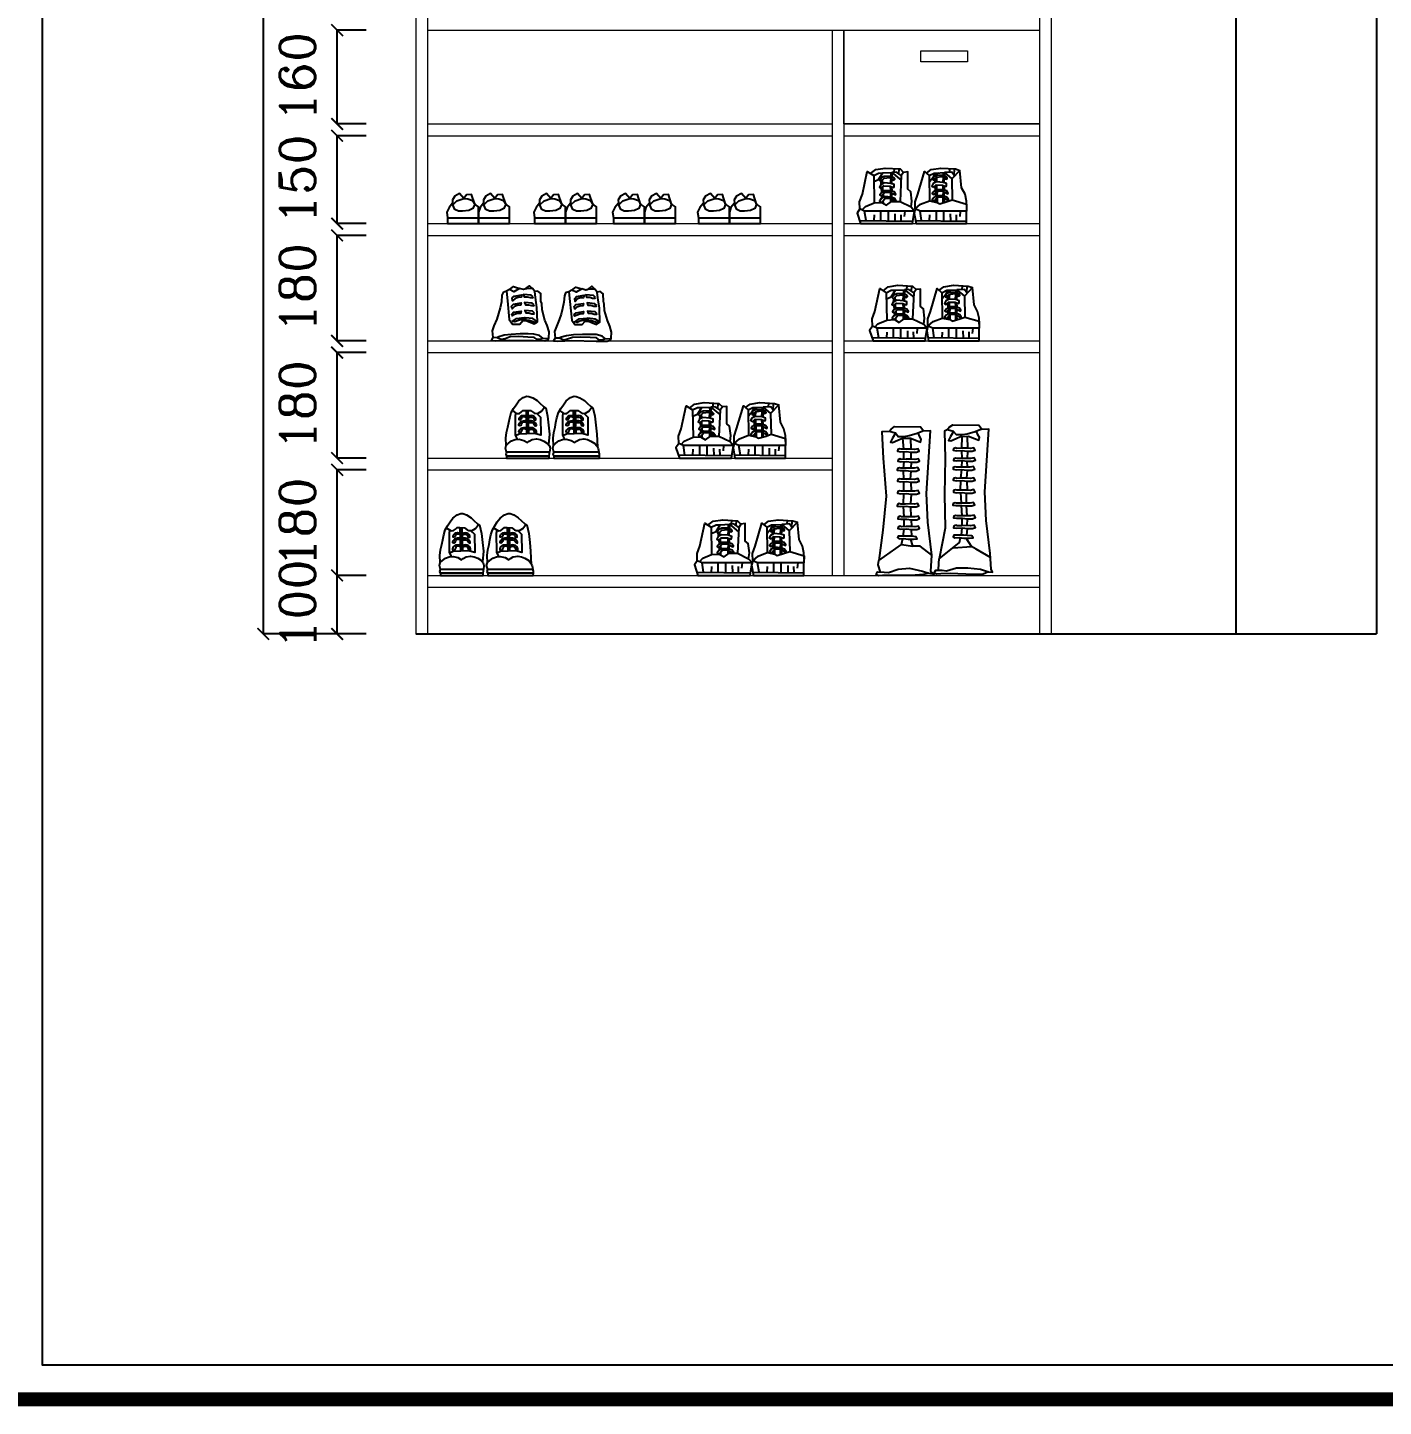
# Model space of a CAD drawing. Header units: millimetres. Extents: x 512961 to 1001058, y -961995 to -458543.
# Drawn here: x 928862 to 931175, y -886621 to -884268 of the extents above; entities that cross this region are included whole.
import ezdxf

# ---------------------------------------------------------------- set-up
doc = ezdxf.new("R2010")
doc.units = ezdxf.units.MM
doc.header["$MEASUREMENT"] = 0
doc.header["$PDMODE"] = 3
doc.layers.get('0').update_dxf_attribs({"linetype": 'CONTINUOUS'})
doc.layers.get('DEFPOINTS').update_dxf_attribs({"linetype": 'CONTINUOUS'})
for name, color, linetype in [('txt', 7, 'CONTINUOUS'), ('WALL', 5, 'CONTINUOUS'), ('衣服', 7, 'CONTINUOUS')]:
    doc.layers.add(name, color=color, linetype=linetype)
doc.layers.add('门窗', color=4, linetype='CONTINUOUS', lineweight=13)
doc.styles.get("Standard").update_dxf_attribs({"font": 'complex.shx', "bigfont": 'hzxy.shx'})
doc.dimstyles.new('LMDIM40', dxfattribs={"dimtxt": 80, "dimasz": 20, "dimexe": 0, "dimexo": 0, "dimgap": 25, "dimtad": 1, "dimdec": 0, "dimzin": 0, "dimdsep": 46, "dimtxsty": 'Standard', "dimblk1": 'DOT', "dimblk2": 'DOT', "dimsah": 1, "dimcen": 0, "dimclrd": 2, "dimclre": 2, "dimclrt": 2, "dimadec": 0, "dimazin": 0, "dimtfac": 1, "dimtdec": 0, "dimtmove": 2, "dimatfit": 3, "dimldrblk": 'DOT', "dimfxl": 0, "dimtolj": 1, "dimtzin": 0, "dimarcsym": 0})

# ---------------------------------------------------------------- blocks, each defined once
blk = doc.blocks.new('202')
at = {"color": 44}
for points in [[(798968.6, -449134.6), (798968.6, -449144.7), (799021.4, -449144.7), (799021.4, -449134.7), (799021.4, -449116), (799014.8, -449111.3), (799009.5, -449095.1), (799000.9, -449095.5), (798996.4, -449101.7), (798988.9, -449093.4), (798980.7, -449097.8), (798976.7, -449103.9), (798976.9, -449109.9), (798971.1, -449116.9), (798967.1, -449125.2), (798968.6, -449134.6), (799021.4, -449134.6)], [(799021.4, -449134.6), (799021.4, -449144.7), (799074.3, -449144.7), (799074.3, -449134.7), (799074.3, -449116), (799067.7, -449111.3), (799062.4, -449095.1), (799053.8, -449095.5), (799049.2, -449101.7), (799041.7, -449093.4), (799033.6, -449097.8), (799029.6, -449103.9), (799029.8, -449109.9), (799024, -449116.9), (799021.4, -449125.4), (799021.4, -449134.6), (799074.3, -449134.6)], [(798977.6, -449112.4), (798984.6, -449105.9), (798996.4, -449101.7), (799003.1, -449102.4), (799011.2, -449105.3), (799014.8, -449111.3), (799011.8, -449118.8), (799004.6, -449122.1), (798994.3, -449123.3), (798987, -449123.3), (798981.1, -449120.3), (798977.6, -449112.4)], [(799030.5, -449112.4), (799037.5, -449105.9), (799049.2, -449101.7), (799056, -449102.4), (799064.1, -449105.3), (799067.7, -449111.3), (799064.7, -449118.8), (799057.5, -449122.1), (799047.2, -449123.3), (799039.9, -449123.3), (799034, -449120.3), (799030.5, -449112.4)]]:
    blk.add_lwpolyline(points, dxfattribs=at)
blk = doc.blocks.new('46')
at = {"color": 44}
for p, q in [((800062, -447533.2), (800061.9, -447537.4)), ((800063.3, -447540.7), (800063, -447546.1)), ((800063.9, -447530.3), (800063.9, -447534.4)), ((800065.6, -447538.5), (800065.3, -447544.9)), ((800080.1, -447534.9), (800079.4, -447543.8)), ((800082, -447536), (800081.3, -447544.2)), ((800156.2, -447535.4), (800155.2, -447542.7)), ((800156.5, -447526), (800156, -447531.3)), ((800158.5, -447533.2), (800158.1, -447541.1)), ((800159.4, -447525.9), (800158.6, -447530.1)), ((800169.4, -447533), (800168.8, -447541.9)), ((800171.4, -447534.1), (800170.7, -447542.3)), ((800064, -447552.1), (800064.6, -447559.2)), ((800065, -447564.1), (800064.9, -447569.2)), ((800066.2, -447550.1), (800066.5, -447558)), ((800067.1, -447562), (800066.9, -447568)), ((800079.1, -447548.5), (800080, -447556.4)), ((800080, -447559.1), (800079.6, -447567)), ((800081.2, -447549.3), (800081.8, -447556.9)), ((800082.1, -447560.1), (800081.5, -447567.4)), ((800155.6, -447548.2), (800155.9, -447556.1)), ((800155.7, -447560.8), (800156.3, -447566.1)), ((800158.5, -447546.1), (800158.3, -447554.5)), ((800159.2, -447557.2), (800159, -447564.4)), ((800168.5, -447546.6), (800169.4, -447554.5)), ((800169.4, -447557.2), (800169, -447565.1)), ((800170.6, -447547.4), (800171.2, -447555)), ((800171.4, -447558.2), (800170.9, -447565.5)), ((800066.9, -447573.5), (800067, -447577.3)), ((800079.8, -447569.2), (800079.8, -447576.1)), ((800081.7, -447570.4), (800081.8, -447574.7)), ((800156.3, -447571.6), (800156.3, -447575.4)), ((800159.4, -447567.6), (800159.4, -447576.1)), ((800169.1, -447567.3), (800169, -447576.9)), ((800171.1, -447568.5), (800171.2, -447576.3)), ((800038.1, -447607.1), (800035.6, -447590.9)), ((800051.8, -447607.2), (800052.3, -447597.3)), ((800063.3, -447607.3), (800063.3, -447590.9)), ((800076.1, -447607.5), (800076.1, -447590.9)), ((800087.8, -447607.6), (800087.6, -447595.5)), ((800097.9, -447607.7), (800097.7, -447597.1)), ((800104, -447590.9), (800103.1, -447600)), ((800132.8, -447607.1), (800130.3, -447590.9)), ((800146.5, -447607.2), (800147, -447597.3)), ((800158, -447607.3), (800158, -447590.9)), ((800170.8, -447607.5), (800170.8, -447590.9)), ((800182.5, -447607.6), (800182.3, -447595.5)), ((800192.6, -447607.7), (800192.4, -447597.1)), ((800198.7, -447590.9), (800197.8, -447600))]:
    blk.add_line(p, q, dxfattribs=at)
for points in [[(800045.6, -447526.8), (800054.5, -447520), (800070.9, -447517.6), (800096, -447519), (800101.9, -447524.9)], [(800141.2, -447526.1), (800149.2, -447520), (800165.6, -447517.6), (800190.7, -447519), (800198.2, -447521.6)], [(800027.4, -447587.4), (800027.1, -447575), (800031.7, -447562.4), (800040.1, -447523.3), (800051.1, -447530.2), (800051.9, -447576.8)], [(800051.1, -447530.2), (800059.4, -447526.1), (800066.7, -447525.9)], [(800051.3, -447540.7), (800059.4, -447537.3), (800066.7, -447525.9), (800082.2, -447525.2), (800097.8, -447538.1)], [(800063.3, -447540.7), (800069.1, -447535.1), (800078.2, -447533.8), (800085.7, -447538.3), (800087.1, -447536.8), (800085.3, -447534.2), (800079.2, -447531.6), (800069.2, -447532), (800063.9, -447534.4), (800061.3, -447538.2), (800063.3, -447540.7)], [(800080.2, -447525.3), (800080.3, -447532.1)], [(800098.2, -447530.5), (800089.8, -447524.6), (800082.2, -447525.2)], [(800082.2, -447525.2), (800082.3, -447532.9)], [(800086, -447524.9), (800086.4, -447518.5)], [(800094, -447527.5), (800094.5, -447518.9)], [(800115, -447583.9), (800116.3, -447573.9), (800114.3, -447558), (800109.4, -447553.7), (800109.4, -447524), (800101.9, -447524.9), (800098.2, -447530.5), (800096, -447574.6)], [(800122.1, -447587.4), (800121.8, -447575), (800126.3, -447562.4), (800137.8, -447523.2), (800145.8, -447530.2), (800146.5, -447573.4)], [(800145.8, -447530.2), (800154.1, -447526.1), (800161.4, -447525.9)], [(800146, -447540.7), (800153.3, -447532.4), (800156.5, -447526.1), (800171.6, -447525.4), (800184.2, -447536.2)], [(800153.4, -447550.2), (800157.7, -447546.1), (800168.5, -447546.6), (800174.3, -447548.8), (800175.4, -447547.2), (800175.5, -447543.9), (800169.8, -447542), (800158.1, -447541.1), (800152.4, -447544.2), (800150.2, -447548.4), (800153.4, -447550.2)], [(800152.7, -447538.8), (800158.5, -447533.2), (800167.6, -447531.8), (800175.1, -447536.4), (800176.4, -447534.9), (800174.7, -447532.3), (800168.6, -447529.7), (800158.6, -447530.1), (800153.3, -447532.4), (800153.3, -447532.4), (800152.7, -447538.8)], [(800169.6, -447525.5), (800169.7, -447530.2)], [(800189.2, -447531), (800184.5, -447524.6), (800171.6, -447525.4)], [(800171.6, -447525.4), (800171.7, -447531)], [(800180.7, -447524.9), (800181.1, -447518.5)], [(800209.7, -447583.9), (800209.4, -447573.9), (800206.9, -447562.4), (800201, -447551.1), (800198.2, -447521.6), (800198.2, -447521.6), (800184.2, -447536.2), (800185.2, -447571.7)], [(800188.6, -447530.4), (800189.2, -447518.9)], [(800064, -447552.1), (800068.4, -447548), (800079.1, -447548.5), (800084.9, -447550.7), (800086, -447549.1), (800086.1, -447545.8), (800080.4, -447543.9), (800068.7, -447543), (800063, -447546.1), (800060.8, -447550.3), (800064, -447552.1)], [(800064.3, -447564.8), (800069.9, -447559.2), (800079.2, -447558.7), (800088.3, -447563.4), (800089, -447562.1), (800086.3, -447558.3), (800080, -447556.4), (800068.9, -447556.4), (800064.2, -447559.7), (800061.5, -447563.1), (800064.3, -447564.8)], [(800154.3, -447574.2), (800159.9, -447566.9), (800169.1, -447567.3), (800178.3, -447572.8), (800178.9, -447571.5), (800176.3, -447567.7), (800170.2, -447565.2), (800159, -447564.4), (800153.5, -447567.8), (800150.6, -447571.9), (800154.3, -447574.2)], [(800153.7, -447562.9), (800159.2, -447557.2), (800168.6, -447556.7), (800177.7, -447561.5), (800178.4, -447560.2), (800175.7, -447556.4), (800169.4, -447554.5), (800158.3, -447554.5), (800153.6, -447557.8), (800150.9, -447561.2), (800153.7, -447562.9)], [(800027.4, -447587.4), (800022.7, -447594.6), (800028.6, -447612.4), (800117.4, -447612.4), (800118.6, -447604.7), (800120.8, -447590.9), (800109.4, -447590.9), (800035.6, -447590.9), (800027.4, -447587.4)], [(800031.5, -447589.1), (800036.9, -447583.1), (800051.9, -447576.8), (800064.9, -447576.1), (800073.1, -447580.9), (800081.7, -447574.7), (800096, -447574.6), (800115, -447583.9), (800120.8, -447590.9)], [(800064.9, -447576.1), (800070.5, -447568.8), (800079.8, -447569.2), (800088.9, -447574.7), (800089.6, -447573.4), (800086.9, -447569.6), (800080.8, -447567.1), (800069.6, -447566.3), (800064.1, -447569.7), (800061.2, -447573.8), (800064.9, -447576.1)], [(800122.1, -447587.4), (800120.1, -447595), (800123.3, -447612.4), (800209.4, -447612.4), (800209.4, -447604.7), (800209.4, -447590.9), (800204.1, -447590.9), (800130.3, -447590.9), (800122.1, -447587.4)], [(800122.1, -447587.4), (800131.2, -447579.3), (800146.5, -447573.4), (800159.6, -447576.1), (800163.7, -447578.5), (800176.4, -447574.7), (800185.2, -447571.7), (800209.5, -447578.9), (800209.4, -447590.9)], [(800026.8, -447606.9), (800118.1, -447607.9)], [(800121.5, -447606.9), (800209.4, -447607.9)]]:
    blk.add_lwpolyline(points, dxfattribs=at)
blk = doc.blocks.new('70')
at = {"color": 44}
for points in [[(798751.3, -448276.7), (798750.9, -448264.3), (798752, -448254.9), (798754.3, -448245.6), (798755.8, -448237.9), (798757.5, -448229.4), (798759.9, -448220.8), (798764, -448213.7), (798768.4, -448207.3), (798773.2, -448200.8), (798780.5, -448195.1), (798786.7, -448192.9), (798790.3, -448193.1), (798796.7, -448195.3), (798804.2, -448200.2), (798809.1, -448204.7), (798815.2, -448210.3), (798818.8, -448212.4), (798821.8, -448226.8), (798823.9, -448242.4), (798825.2, -448257.4), (798823.5, -448275.2)], [(798832, -448276.7), (798831.6, -448264.3), (798832.7, -448254.9), (798834.9, -448245.6), (798836.4, -448237.9), (798838.1, -448229.4), (798840.6, -448220.8), (798844.7, -448213.7), (798849, -448207.3), (798853.9, -448200.8), (798861.2, -448195.1), (798867.4, -448192.9), (798870.9, -448193.1), (798877.3, -448195.3), (798884.8, -448200.2), (798889.7, -448204.7), (798895.9, -448210.3), (798899.5, -448212.4), (798902.5, -448226.8), (798904.5, -448242.4), (798905.8, -448257.4), (798907, -448279.6)], [(798762, -448217.3), (798767.4, -448221), (798770.2, -448222.5), (798774.3, -448222), (798777.4, -448219.4), (798780.4, -448216.9), (798785.3, -448217), (798792.9, -448217.2), (798792.9, -448217.2), (798797.8, -448220.5), (798800.3, -448222.1), (798806.1, -448221.6), (798811.6, -448218.2), (798817, -448211.4)], [(798767.4, -448221), (798766.7, -448227.2), (798767, -448259), (798770.1, -448266.3)], [(798803.2, -448221.9), (798809.9, -448228.3), (798810.4, -448259.2), (798799.7, -448256.6), (798773.7, -448257.7), (798767.6, -448260.3)], [(798786.7, -448257.2), (798785.9, -448217)], [(798790, -448257), (798789.1, -448217.1)], [(798842.6, -448217.3), (798848.1, -448221), (798850.9, -448222.5), (798854.9, -448222), (798858.1, -448219.4), (798861.1, -448216.9), (798866, -448217), (798873.6, -448217.2), (798873.6, -448217.2), (798878.5, -448220.5), (798881, -448222.1), (798886.7, -448221.6), (798892.3, -448218.2), (798897.7, -448211.4)], [(798848.1, -448221), (798847.3, -448227.2), (798847.7, -448259), (798850.8, -448266.3)], [(798883.9, -448221.9), (798890.5, -448228.3), (798891, -448259.2), (798880.4, -448256.6), (798854.4, -448257.7), (798848.2, -448260.3)], [(798867.4, -448257.2), (798866.5, -448217)], [(798870.6, -448257), (798869.8, -448217.1)], [(798786.3, -448237.3), (798784.2, -448237.3), (798781.2, -448237.2), (798779.1, -448237.8), (798777.9, -448239.3), (798777.1, -448240.8), (798776.4, -448242.5), (798774.7, -448243.5), (798773.2, -448243), (798773.2, -448241.4), (798774.4, -448238.7), (798776.5, -448236.2), (798778.2, -448235.1), (798781, -448234.6), (798783.9, -448234.4), (798786.2, -448234.5)], [(798786.6, -448249.6), (798784.4, -448248.9), (798781.5, -448248.5), (798779.1, -448249.2), (798778.1, -448250.8), (798777.4, -448253.2), (798776.6, -448254.8), (798774.9, -448255.8), (798773.4, -448255.3), (798773.3, -448253.2), (798774.5, -448250), (798777, -448247.5), (798778.9, -448246.5), (798781.5, -448246.1), (798784.4, -448246.3), (798786.5, -448246.8)], [(798786.1, -448229.1), (798783.9, -448228.3), (798781.1, -448227.9), (798778.6, -448228.6), (798777.7, -448230.2), (798777.1, -448231.6), (798776.1, -448232.8), (798774.5, -448233.3), (798773.5, -448233.1), (798773.5, -448231.4), (798774, -448229.4), (798776.6, -448226.9), (798778.4, -448225.9), (798781.1, -448225.5), (798784, -448225.7), (798786.1, -448226.2)], [(798789.4, -448229.7), (798791.6, -448228.8), (798794.4, -448228.3), (798796.9, -448228.9), (798797.9, -448230.5), (798798.5, -448231.8), (798799.6, -448233), (798801.2, -448233.4), (798802.2, -448233.1), (798802.2, -448231.5), (798801.5, -448229.5), (798798.8, -448227.1), (798797, -448226.2), (798794.3, -448225.9), (798791.4, -448226.2), (798789.3, -448226.8)], [(798789.6, -448237.9), (798791.6, -448237.8), (798794.6, -448237.6), (798796.8, -448238.1), (798798.1, -448239.5), (798798.9, -448241), (798799.7, -448242.6), (798801.4, -448243.6), (798802.9, -448243), (798802.9, -448241.4), (798801.5, -448238.8), (798799.3, -448236.4), (798797.6, -448235.3), (798794.8, -448234.9), (798791.9, -448234.9), (798789.5, -448235)], [(798789.8, -448250.2), (798792, -448249.4), (798794.8, -448248.8), (798797.3, -448249.4), (798798.3, -448251.1), (798799.2, -448253.4), (798800, -448255), (798801.7, -448255.9), (798803.2, -448255.3), (798803.2, -448253.2), (798801.9, -448250), (798799.3, -448247.7), (798797.4, -448246.8), (798794.7, -448246.5), (798791.8, -448246.8), (798789.8, -448247.4)], [(798866.9, -448237.3), (798864.9, -448237.3), (798861.9, -448237.2), (798859.8, -448237.8), (798858.5, -448239.3), (798857.7, -448240.8), (798857, -448242.5), (798855.3, -448243.5), (798853.8, -448243), (798853.8, -448241.4), (798855, -448238.7), (798857.1, -448236.2), (798858.8, -448235.1), (798861.6, -448234.6), (798864.5, -448234.4), (798866.9, -448234.5)], [(798867.2, -448249.6), (798865, -448248.9), (798862.2, -448248.5), (798859.7, -448249.2), (798858.8, -448250.8), (798858, -448253.2), (798857.3, -448254.8), (798855.6, -448255.8), (798854.1, -448255.3), (798854, -448253.2), (798855.1, -448250), (798857.7, -448247.5), (798859.5, -448246.5), (798862.2, -448246.1), (798865.1, -448246.3), (798867.1, -448246.8)], [(798866.8, -448229.1), (798864.6, -448228.3), (798861.7, -448227.9), (798859.3, -448228.6), (798858.3, -448230.2), (798857.7, -448231.6), (798856.7, -448232.8), (798855.1, -448233.3), (798854.1, -448233.1), (798854.1, -448231.4), (798854.7, -448229.4), (798857.3, -448226.9), (798859.1, -448225.9), (798861.7, -448225.5), (798864.6, -448225.7), (798866.7, -448226.2)], [(798870, -448229.7), (798872.2, -448228.8), (798875, -448228.3), (798877.5, -448228.9), (798878.5, -448230.5), (798879.2, -448231.8), (798880.2, -448233), (798881.8, -448233.4), (798882.8, -448233.1), (798882.8, -448231.5), (798882.2, -448229.5), (798879.5, -448227.1), (798877.6, -448226.2), (798874.9, -448225.9), (798872, -448226.2), (798870, -448226.8)], [(798870.2, -448237.9), (798872.3, -448237.8), (798875.3, -448237.6), (798877.4, -448238.1), (798878.7, -448239.5), (798879.6, -448241), (798880.4, -448242.6), (798882.1, -448243.6), (798883.6, -448243), (798883.5, -448241.4), (798882.2, -448238.8), (798880, -448236.4), (798878.3, -448235.3), (798875.4, -448234.9), (798872.5, -448234.9), (798870.2, -448235)], [(798870.5, -448250.2), (798872.7, -448249.4), (798875.5, -448248.8), (798878, -448249.4), (798879, -448251.1), (798879.8, -448253.4), (798880.6, -448255), (798882.4, -448255.9), (798883.8, -448255.3), (798883.8, -448253.2), (798882.6, -448250), (798879.9, -448247.7), (798878, -448246.8), (798875.4, -448246.5), (798872.5, -448246.8), (798870.4, -448247.4)], [(798752, -448288.3), (798750.2, -448281.7), (798751.3, -448276.7), (798755.3, -448272.8), (798760.7, -448268.9), (798766.8, -448266.6), (798773.5, -448266.1), (798781.6, -448268.1), (798788, -448271.8), (798790.9, -448269.6), (798795.7, -448266.7), (798803.1, -448265.6), (798809.6, -448266.9), (798815.5, -448269.3), (798821.9, -448273.2), (798825.1, -448277.2), (798826.2, -448281.3), (798825.3, -448288.4)], [(798832.7, -448288.3), (798830.8, -448281.7), (798832, -448276.7), (798836, -448272.8), (798841.4, -448268.9), (798847.5, -448266.6), (798854.1, -448266.1), (798862.2, -448268.1), (798868.7, -448271.8), (798871.6, -448269.6), (798876.3, -448266.7), (798883.8, -448265.6), (798890.2, -448266.9), (798896.1, -448269.3), (798902.6, -448273.2), (798905.8, -448277.2), (798908.2, -448282), (798909.6, -448288.4)], [(798825, -448294.8), (798825.4, -448290.6), (798825.3, -448288.4), (798752, -448288.3), (798751.2, -448290.3), (798750.6, -448291.6), (798752, -448294.8)], [(798910.7, -448294.8), (798910.7, -448291.3), (798909.6, -448288.4), (798832.7, -448288.3), (798831.8, -448290.3), (798831.3, -448291.6), (798832.7, -448294.8)], [(798752.1, -448298.4), (798825, -448298.4), (798825, -448294.8), (798752, -448294.8), (798752, -448298.4)], [(798832.8, -448298.4), (798910.4, -448298.4), (798910.7, -448294.8), (798832.7, -448294.8), (798832.7, -448298.4)]]:
    blk.add_lwpolyline(points, dxfattribs=at)
blk = doc.blocks.new('36')
at = {"color": 44}
for points in [[(798296.9, -447607.5), (798293.9, -447612.2), (798301.1, -447613), (798325, -447611.8), (798366.4, -447612.5), (798385.6, -447612.8), (798391.2, -447611.1), (798392.2, -447607.8), (798392.7, -447597.6), (798389.8, -447587), (798385.8, -447577.5), (798381.1, -447560.3), (798380.4, -447549.6), (798378.9, -447545.4), (798378.7, -447532.1), (798373.7, -447528.1), (798368.3, -447529.1), (798364.5, -447523.9), (798360.1, -447524), (798354.4, -447524.1), (798348.9, -447525.7), (798342.3, -447523.6), (798332.6, -447529.3), (798325.2, -447525.7), (798320, -447528.3), (798314.3, -447530.5), (798312.4, -447535.4), (798311.7, -447546.3), (798309.4, -447556.7), (798306.8, -447566.4), (798303.7, -447576.1), (798298.7, -447587.7), (798295.6, -447596.2), (798296.9, -447607.5)], [(798320, -447528.3), (798321.7, -447544.8), (798325, -447576.7), (798330.3, -447584.6), (798337.6, -447584.6), (798342.9, -447584.6), (798348, -447578.5), (798353.4, -447578.5), (798361.8, -447581.9), (798367.4, -447584.1), (798373.1, -447580.4), (798372.1, -447556.4), (798369.4, -447538.9), (798368.3, -447529.1)], [(798325.2, -447525.7), (798332, -447520.4), (798342.3, -447523.6)], [(798330.1, -447539.8), (798333.2, -447536.6), (798346.2, -447534.6), (798345.2, -447538.6), (798339.8, -447538.9), (798335, -447540.7), (798330.6, -447544.9), (798330.1, -447539.8)], [(798365.4, -447538), (798362.1, -447535), (798349.1, -447533.8), (798350.3, -447537.7), (798355.7, -447537.7), (798360.6, -447539.2), (798365, -447539.4), (798365.4, -447538)], [(798351.6, -447524.9), (798357.7, -447520.4), (798359.4, -447519.1), (798364.5, -447523.9)], [(798403.4, -447608.3), (798400.3, -447613), (798407.6, -447613.8), (798431.5, -447612.7), (798472.9, -447613.4), (798492, -447613.6), (798497.7, -447611.9), (798498.7, -447608.6), (798499.1, -447598.5), (798496.3, -447587.8), (798492.3, -447578.4), (798487.5, -447561.1), (798486.8, -447550.5), (798485.4, -447546.2), (798485.2, -447533), (798480.2, -447529), (798474.8, -447529.9), (798471, -447524.7), (798466.6, -447524.8), (798460.8, -447525), (798455.4, -447526.6), (798448.7, -447524.5), (798439, -447530.1), (798431.7, -447526.6), (798426.5, -447529.2), (798420.8, -447531.3), (798418.9, -447536.3), (798418.2, -447547.2), (798415.8, -447557.6), (798413.2, -447567.3), (798410.2, -447577), (798405.2, -447588.5), (798402.1, -447597), (798403.4, -447608.3)], [(798426.5, -447529.2), (798428.2, -447545.7), (798431.5, -447577.5), (798436.8, -447585.4), (798444, -447585.4), (798449.3, -447585.4), (798454.5, -447579.3), (798459.9, -447579.3), (798468.3, -447582.7), (798473.9, -447584.9), (798479.6, -447581.3), (798478.6, -447557.2), (798475.9, -447539.8), (798474.8, -447529.9)], [(798431.7, -447526.6), (798438.5, -447521.2), (798448.7, -447524.5)], [(798436.6, -447540.6), (798439.7, -447537.4), (798452.6, -447535.4), (798451.7, -447539.4), (798446.3, -447539.7), (798441.4, -447541.5), (798437.1, -447545.8), (798436.6, -447540.6)], [(798471.9, -447538.9), (798468.6, -447535.9), (798455.6, -447534.7), (798456.8, -447538.6), (798462.2, -447538.6), (798467.1, -447540.1), (798471.4, -447540.2), (798471.9, -447538.9)], [(798458.1, -447525.8), (798464.2, -447521.2), (798465.9, -447520), (798471, -447524.7)], [(798328.9, -447553.6), (798332, -447550.4), (798345, -447548.4), (798344, -447552.4), (798338.6, -447552.8), (798333.8, -447554.5), (798330, -447558.2), (798328.9, -447553.6)], [(798329.2, -447567.4), (798332.3, -447564.2), (798345.2, -447562.2), (798344.2, -447566.2), (798338.8, -447566.5), (798334, -447568.3), (798329.8, -447570.2), (798329.2, -447567.4)], [(798367.5, -447551.8), (798364.2, -447548.8), (798351.1, -447547.6), (798352.4, -447551.5), (798357.8, -447551.5), (798362.7, -447553), (798367, -447553.1), (798367.5, -447551.8)], [(798368.1, -447565.6), (798364.8, -447562.6), (798351.7, -447561.3), (798353, -447565.3), (798358.4, -447565.3), (798363.3, -447566.8), (798367.6, -447566.9), (798368.1, -447565.6)], [(798435.4, -447554.5), (798438.5, -447551.3), (798451.4, -447549.3), (798450.4, -447553.3), (798445.1, -447553.6), (798440.2, -447555.4), (798436.5, -447559), (798435.4, -447554.5)], [(798435.6, -447568.2), (798438.8, -447565.1), (798451.7, -447563), (798450.7, -447567), (798445.3, -447567.4), (798440.5, -447569.1), (798436.3, -447571.1), (798435.6, -447568.2)], [(798474, -447552.6), (798470.6, -447549.7), (798457.6, -447548.4), (798458.8, -447552.4), (798464.2, -447552.4), (798469.2, -447553.8), (798473.5, -447554), (798474, -447552.6)], [(798474.5, -447566.4), (798471.2, -447563.4), (798458.2, -447562.2), (798459.4, -447566.1), (798464.8, -447566.1), (798469.8, -447567.6), (798474.1, -447567.8), (798474.5, -447566.4)], [(798329.6, -447580.1), (798337.5, -447574.7), (798350.5, -447573.4), (798349.3, -447577.4), (798343.9, -447577.4), (798339, -447578.8), (798334.3, -447580.8), (798330.1, -447579.8)], [(798373.1, -447580.4), (798365.2, -447575), (798352.2, -447573.8), (798353.4, -447577.7), (798358.8, -447577.7), (798363.8, -447579.2), (798368.4, -447581.1), (798372.6, -447580.2)], [(798436.1, -447580.9), (798444, -447575.5), (798457, -447574.3), (798455.8, -447578.2), (798450.4, -447578.2), (798445.4, -447579.7), (798440.8, -447581.6), (798436.6, -447580.7)], [(798479.6, -447581.3), (798471.7, -447575.8), (798458.7, -447574.6), (798459.9, -447578.5), (798465.3, -447578.5), (798470.2, -447580), (798474.9, -447582), (798479.1, -447581)], [(798382.5, -447609), (798377.8, -447610.6), (798372.5, -447610.9), (798367.4, -447607.3), (798356.7, -447606.5), (798340.6, -447605.8), (798326.5, -447606.3), (798317.8, -447609.6), (798310.7, -447610.8), (798304, -447607.9), (798296.9, -447607.5)], [(798391.7, -447609.4), (798382.5, -447609), (798376.7, -447604.1), (798367, -447601.7), (798356.9, -447601.3), (798343.6, -447601.3), (798327.9, -447602.2), (798316.2, -447603.4), (798305.5, -447606.6), (798305.4, -447608)], [(798489, -447609.8), (798484.3, -447611.4), (798479, -447611.7), (798473.8, -447608.1), (798463.1, -447607.4), (798447, -447606.6), (798433, -447607.1), (798424.3, -447610.4), (798417.2, -447611.6), (798410.5, -447608.7), (798403.4, -447608.3)], [(798498.2, -447610.3), (798489, -447609.8), (798483.1, -447605), (798473.4, -447602.5), (798463.4, -447602.2), (798450.1, -447602.2), (798434.4, -447603), (798422.7, -447604.3), (798411.9, -447607.5), (798411.9, -447608.8)]]:
    blk.add_lwpolyline(points, dxfattribs=at)
blk = doc.blocks.new('57')
at = {"color": 44}
for p, q in [((800072.7, -447728.2), (800074.4, -447746.9)), ((800086.2, -447727.8), (800086.8, -447746.8)), ((800174.2, -447725.2), (800173.6, -447745.3)), ((800182.9, -447724.9), (800183.9, -447745.3)), ((800074.4, -447751), (800074.6, -447764.1)), ((800087.2, -447751.8), (800087.3, -447763.9)), ((800173.7, -447749.2), (800173.8, -447762.4)), ((800183.9, -447750.2), (800183.2, -447762.4)), ((800075, -447768.1), (800074, -447779.1)), ((800087.7, -447769), (800087.3, -447779)), ((800174, -447766.2), (800173.3, -447777.5)), ((800182.8, -447767.4), (800183.3, -447777.5)), ((800074.1, -447783.2), (800074.4, -447798)), ((800086.8, -447784), (800086.1, -447797.9)), ((800173.3, -447781.4), (800171.8, -447796.4)), ((800183.4, -447782.4), (800181.8, -447796.3)), ((800074.6, -447822.5), (800073.8, -447840.3)), ((800074.4, -447802.1), (800074.6, -447818.4)), ((800087.4, -447823.3), (800086.2, -447840.2)), ((800087.2, -447803), (800087.4, -447818.3)), ((800171.8, -447800.4), (800171.4, -447816.8)), ((800171.7, -447820.8), (800173, -447838.7)), ((800181.3, -447821.6), (800181.3, -447838.6)), ((800182.3, -447801.4), (800183.3, -447816.8)), ((800073.9, -447844.4), (800075, -447862)), ((800086.6, -447845.2), (800086.8, -447861.9)), ((800173.1, -447842.6), (800174.1, -447860.4)), ((800181.7, -447843.6), (800182.4, -447860.3)), ((800075, -447866.1), (800075, -447878.9)), ((800087.8, -447867), (800087.9, -447878.8)), ((800174.2, -447864.3), (800174.1, -447877.3)), ((800182.9, -447865.4), (800182.4, -447877.2)), ((800075, -447883), (800073.6, -447895.2)), ((800087.8, -447883.9), (800088.1, -447895.4)), ((800174.1, -447881.2), (800172.8, -447893.5)), ((800182.9, -447882.3), (800181.9, -447893.8)), ((800071.1, -447909.2), (800090.5, -447912.4)), ((800159.4, -447914.8), (800190.6, -447912.5))]:
    blk.add_line(p, q, dxfattribs=at)
for points in [[(800149.1, -447713.6), (800152.4, -447709.4), (800158.6, -447705.3), (800202.8, -447705.5), (800208.6, -447712.9)], [(800038.8, -447962.4), (800031.8, -447962.8), (800027.8, -447960.3), (800030.2, -447956.2), (800041.3, -447956.3), (800048.8, -447957.3), (800065.3, -447951.7), (800085, -447949.7), (800106.9, -447954.7), (800117.6, -447958.5), (800127, -447959.8), (800121, -447955.6), (800123.1, -447927.6), (800116.2, -447871.2), (800113.9, -447822.4), (800120.8, -447715.7), (800107.4, -447715.9), (800097.7, -447719.9), (800084.1, -447724.1), (800075.3, -447725.4), (800065.5, -447725.5), (800060.6, -447719.5), (800049.9, -447716.6), (800037.8, -447717), (800039.7, -447762), (800045.2, -447826.8), (800039.4, -447885.1), (800032.6, -447936.6)], [(800049.9, -447716.6), (800053.2, -447712.4), (800059.4, -447708.3), (800103.6, -447708.5), (800109.4, -447715.9)], [(800060.6, -447719.5), (800055.5, -447728.1), (800052.3, -447734.9), (800056, -447735.5), (800064.9, -447731.6), (800072.7, -447728.2), (800086.2, -447727.8), (800096.7, -447731.8), (800103.7, -447734.5), (800104.9, -447729.7), (800102.3, -447725.4), (800099.7, -447719.1)], [(800138, -447959.4), (800131, -447959.8), (800127, -447957.4), (800129.4, -447953.2), (800140.5, -447953.3), (800148, -447954.3), (800165.1, -447949.4), (800184.3, -447949.1), (800206.1, -447951.7), (800219.4, -447955.8), (800226.2, -447956.8), (800224.2, -447951.3), (800222.4, -447924.6), (800215.4, -447868.2), (800213.1, -447819.4), (800220.1, -447712.7), (800206.6, -447712.9), (800196.9, -447716.9), (800183.3, -447721.1), (800174.5, -447722.4), (800164.7, -447722.5), (800159.8, -447716.5), (800149.1, -447713.6), (800144.3, -447715.9), (800145.4, -447762.4), (800144.4, -447823.8), (800145.4, -447881.5), (800135.2, -447933.7)], [(800159.8, -447716.5), (800154.7, -447725.1), (800151.5, -447731.9), (800155.2, -447732.5), (800164.1, -447728.6), (800171.9, -447725.2), (800185.4, -447724.8), (800195.9, -447728.8), (800202.9, -447731.5), (800204.1, -447726.7), (800201.5, -447722.4), (800198.9, -447716.1)], [(800068, -447746.2), (800064.7, -447747.5), (800064.3, -447750.3), (800069.4, -447751.2), (800079.5, -447750.8), (800087.2, -447751.8), (800096.6, -447751.8), (800101.5, -447750), (800099.4, -447745.9), (800093.1, -447747.1), (800086.8, -447746.8), (800078.5, -447746.9), (800070.3, -447747), (800068, -447746.2)], [(800163.1, -447744.6), (800159.8, -447745.9), (800159.4, -447748.7), (800164.5, -447749.6), (800174.6, -447749.2), (800182.3, -447750.2), (800191.7, -447750.2), (800196.6, -447748.4), (800194.5, -447744.3), (800188.2, -447745.5), (800181.9, -447745.2), (800173.6, -447745.3), (800165.4, -447745.4), (800163.1, -447744.6)], [(800068.5, -447763.4), (800065.2, -447764.7), (800064.8, -447767.4), (800069.9, -447768.3), (800080, -447767.9), (800087.7, -447769), (800097.1, -447769), (800102, -447767.1), (800099.9, -447763.1), (800093.6, -447764.3), (800087.3, -447763.9), (800079, -447764), (800070.8, -447764.1), (800068.5, -447763.4)], [(800162.7, -447776.8), (800159.4, -447778.1), (800159, -447780.9), (800164.1, -447781.7), (800174.2, -447781.4), (800181.9, -447782.4), (800191.3, -447782.4), (800196.2, -447780.6), (800194.1, -447776.5), (800187.8, -447777.7), (800181.5, -447777.4), (800173.2, -447777.5), (800165, -447777.5), (800162.7, -447776.8)], [(800163.6, -447761.8), (800160.3, -447763.1), (800159.9, -447765.8), (800165, -447766.7), (800175.1, -447766.3), (800182.8, -447767.4), (800192.2, -447767.4), (800197.1, -447765.5), (800195, -447761.5), (800188.7, -447762.7), (800182.4, -447762.4), (800174.1, -447762.4), (800165.9, -447762.5), (800163.6, -447761.8)], [(800067.6, -447778.4), (800064.3, -447779.7), (800063.9, -447782.5), (800069, -447783.3), (800079.1, -447783), (800086.8, -447784), (800096.2, -447784), (800101.1, -447782.2), (800099, -447778.1), (800092.7, -447779.3), (800086.4, -447779), (800078.1, -447779.1), (800070, -447779.1), (800067.6, -447778.4)], [(800068, -447797.3), (800064.7, -447798.6), (800064.3, -447801.4), (800069.4, -447802.3), (800079.5, -447801.9), (800087.2, -447803), (800096.6, -447803), (800101.5, -447801.1), (800099.4, -447797), (800093.1, -447798.3), (800086.7, -447797.9), (800078.5, -447798), (800070.3, -447798.1), (800068, -447797.3)], [(800163.1, -447795.7), (800159.8, -447797), (800159.4, -447799.8), (800164.4, -447800.7), (800174.6, -447800.3), (800182.3, -447801.4), (800191.7, -447801.4), (800196.6, -447799.5), (800194.4, -447795.4), (800188.1, -447796.7), (800181.8, -447796.3), (800173.6, -447796.4), (800165.4, -447796.5), (800163.1, -447795.7)], [(800068.1, -447817.7), (800064.8, -447819), (800064.5, -447821.8), (800069.5, -447822.7), (800079.7, -447822.3), (800087.4, -447823.3), (800096.8, -447823.3), (800101.7, -447821.5), (800099.5, -447817.4), (800093.2, -447818.6), (800086.9, -447818.3), (800078.7, -447818.4), (800070.5, -447818.5), (800068.1, -447817.7)], [(800163.2, -447816.1), (800159.9, -447817.4), (800159.6, -447820.2), (800164.6, -447821.1), (800174.8, -447820.7), (800182.5, -447821.7), (800191.9, -447821.7), (800196.8, -447819.9), (800194.6, -447815.8), (800188.3, -447817), (800182, -447816.7), (800173.8, -447816.8), (800165.6, -447816.9), (800163.2, -447816.1)], [(800067.4, -447839.6), (800064.1, -447840.9), (800063.7, -447843.7), (800068.8, -447844.5), (800078.9, -447844.2), (800086.6, -447845.2), (800096, -447845.2), (800100.9, -447843.4), (800098.8, -447839.3), (800092.5, -447840.5), (800086.2, -447840.2), (800077.9, -447840.3), (800069.7, -447840.3), (800067.4, -447839.6)], [(800162.5, -447838), (800159.2, -447839.3), (800158.8, -447842.1), (800163.9, -447843), (800174, -447842.6), (800181.7, -447843.6), (800191.1, -447843.6), (800196, -447841.8), (800193.9, -447837.7), (800187.6, -447838.9), (800181.3, -447838.6), (800173, -447838.7), (800164.8, -447838.7), (800162.5, -447838)], [(800068.5, -447861.3), (800065.2, -447862.6), (800064.9, -447865.4), (800069.9, -447866.3), (800080.1, -447865.9), (800087.8, -447867), (800097.2, -447867), (800102.1, -447865.1), (800099.9, -447861), (800093.6, -447862.2), (800087.3, -447861.9), (800079.1, -447862), (800070.9, -447862.1), (800068.5, -447861.3)], [(800163.6, -447859.7), (800160.3, -447861), (800160, -447863.8), (800165, -447864.7), (800175.2, -447864.3), (800182.9, -447865.4), (800192.3, -447865.4), (800197.2, -447863.5), (800195, -447859.4), (800188.7, -447860.7), (800182.4, -447860.3), (800174.1, -447860.4), (800166, -447860.5), (800163.6, -447859.7)], [(800068.5, -447878.2), (800065.2, -447879.5), (800064.9, -447882.3), (800069.9, -447883.2), (800080.1, -447882.8), (800087.8, -447883.9), (800097.2, -447883.9), (800102.1, -447882), (800099.9, -447877.9), (800093.6, -447879.1), (800087.3, -447878.8), (800079.1, -447878.9), (800070.9, -447879), (800068.5, -447878.2)], [(800160.5, -447893.7), (800160.5, -447893.7), (800159.3, -447896), (800162.2, -447897.8), (800169.7, -447897.5), (800177.4, -447898.6), (800186.8, -447898.6), (800193.1, -447897.8), (800191.3, -447894.4), (800183.2, -447893.9), (800176.9, -447893.5), (800168.7, -447893.6), (800160.5, -447893.7), (800160.5, -447893.7)], [(800163.6, -447876.6), (800160.3, -447877.9), (800160, -447880.7), (800165, -447881.6), (800175.2, -447881.2), (800182.9, -447882.3), (800192.3, -447882.3), (800197.2, -447880.4), (800195, -447876.3), (800188.7, -447877.6), (800182.4, -447877.2), (800174.1, -447877.3), (800166, -447877.4), (800163.6, -447876.6)], [(800035.2, -447956.3), (800031.3, -447943.8), (800032.6, -447936.6), (800071.1, -447909.2), (800073.2, -447899.1)], [(800065.4, -447895.3), (800065.4, -447895.3), (800064.2, -447897.6), (800067.1, -447899.4), (800074.6, -447899.1), (800082.3, -447900.2), (800091.7, -447900.2), (800098, -447899.4), (800096.2, -447896), (800088.1, -447895.4), (800081.8, -447895.1), (800073.6, -447895.2), (800065.4, -447895.3), (800065.4, -447895.3)], [(800123.1, -447927.6), (800103.2, -447912.4), (800090.5, -447912.4), (800087, -447900.2)], [(800134.5, -447953.3), (800134.8, -447941.1), (800135.2, -447933.7), (800170.3, -447906.2), (800172, -447897.8)], [(800222.8, -447931.5), (800198.3, -447917.4), (800190.6, -447912.5), (800181.5, -447898.6)], [(800117.6, -447958.5), (800108.4, -447960.4), (800094.4, -447961.5), (800054.7, -447962), (800038.9, -447962.4)], [(800219.4, -447955.8), (800210.6, -447959.8), (800193.9, -447960.4), (800154, -447959), (800138.1, -447959.4)]]:
    blk.add_lwpolyline(points, dxfattribs=at)
blk = doc.blocks.new('_ArchTick')
at = {"color": 0, "linetype": 'ByBlock', "const_width": 0.15}
blk.add_lwpolyline([(-0.5, -0.5), (0.5, 0.5)], dxfattribs=at)
blk = doc.blocks.new('*D915')
at = {"layer": 'DEFPOINTS', "color": 0}
for p in [(929390, -885202.9), (929439.5, -885202.9), (929439.5, -885302.9)]:
    blk.add_point(p, dxfattribs=at)
at = {"layer": 'txt', "color": 2, "lineweight": -2}
for p, q in [((929439.5, -885202.9), (929390, -885202.9)), ((929390, -885302.9), (929390, -885202.9)), ((929439.5, -885302.9), (929390, -885302.9))]:
    blk.add_line(p, q, dxfattribs=at)
at = {"layer": 'txt', "color": 2, "lineweight": -2, "xscale": 20, "yscale": 20, "zscale": 20}
for p, rotation in [((929390, -885202.9), 90), ((929390, -885302.9), 270)]:
    blk.add_blockref('_ArchTick', p, dxfattribs=dict(at, rotation=rotation))
at = {"layer": 'txt', "color": 2, "insert": (929322.5, -885252.9), "char_height": 60, "attachment_point": 5, "rotation": 90}
blk.add_mtext('\\A1;100', dxfattribs=at)
blk = doc.blocks.new('_DOT')
at = {"color": 0, "linetype": 'ByBlock'}
blk.add_line((-0.5, 0), (-1, 0), dxfattribs=at)
at = {"color": 0, "linetype": 'ByBlock', "const_width": 0.5}
blk.add_lwpolyline([(-0.25, 0, 1), (0.25, 0, 1)], format="xyb", close=True, dxfattribs=at)
blk = doc.blocks.new('DOT')
at = {"color": 0, "linetype": 'ByBlock'}
blk.add_line((-0.35, 0), (-1, 0), dxfattribs=at)
at = {"color": 0, "linetype": 'ByBlock', "const_width": 0.35}
blk.add_lwpolyline([(-0.175, 0, 1), (0.175, 0, 1)], format="xyb", close=True, dxfattribs=at)
blk = doc.blocks.new('*D916')
at = {"layer": 'DEFPOINTS', "color": 0}
for p in [(929390, -885022.9), (929439.5, -885022.9), (929439.5, -885202.9)]:
    blk.add_point(p, dxfattribs=at)
at = {"layer": 'txt', "color": 2, "lineweight": -2}
for p, q in [((929439.5, -885022.9), (929390, -885022.9)), ((929390, -885202.9), (929390, -885022.9)), ((929439.5, -885202.9), (929390, -885202.9))]:
    blk.add_line(p, q, dxfattribs=at)
at = {"layer": 'txt', "color": 2, "lineweight": -2, "xscale": 20, "yscale": 20, "zscale": 20}
for p, rotation in [((929390, -885022.9), 90), ((929390, -885202.9), 270)]:
    blk.add_blockref('_ArchTick', p, dxfattribs=dict(at, rotation=rotation))
at = {"layer": 'txt', "color": 2, "insert": (929322.5, -885112.9), "char_height": 60, "attachment_point": 5, "rotation": 90}
blk.add_mtext('\\A1;180', dxfattribs=at)
blk = doc.blocks.new('*D917')
at = {"layer": 'DEFPOINTS', "color": 0}
for p in [(929390, -884822.9), (929439.5, -884822.9), (929439.5, -885002.9)]:
    blk.add_point(p, dxfattribs=at)
at = {"layer": 'txt', "color": 2, "lineweight": -2}
for p, q in [((929439.5, -884822.9), (929390, -884822.9)), ((929390, -885002.9), (929390, -884822.9)), ((929439.5, -885002.9), (929390, -885002.9))]:
    blk.add_line(p, q, dxfattribs=at)
at = {"layer": 'txt', "color": 2, "lineweight": -2, "xscale": 20, "yscale": 20, "zscale": 20}
for p, rotation in [((929390, -884822.9), 90), ((929390, -885002.9), 270)]:
    blk.add_blockref('_ArchTick', p, dxfattribs=dict(at, rotation=rotation))
at = {"layer": 'txt', "color": 2, "insert": (929322.5, -884912.9), "char_height": 60, "attachment_point": 5, "rotation": 90}
blk.add_mtext('\\A1;180', dxfattribs=at)
blk = doc.blocks.new('*D918')
at = {"layer": 'DEFPOINTS', "color": 0}
for p in [(929390, -884622.9), (929439.5, -884622.9), (929439.5, -884802.9)]:
    blk.add_point(p, dxfattribs=at)
at = {"layer": 'txt', "color": 2, "lineweight": -2}
for p, q in [((929439.5, -884622.9), (929390, -884622.9)), ((929390, -884802.9), (929390, -884622.9)), ((929439.5, -884802.9), (929390, -884802.9))]:
    blk.add_line(p, q, dxfattribs=at)
at = {"layer": 'txt', "color": 2, "lineweight": -2, "xscale": 20, "yscale": 20, "zscale": 20}
for p, rotation in [((929390, -884622.9), 90), ((929390, -884802.9), 270)]:
    blk.add_blockref('_ArchTick', p, dxfattribs=dict(at, rotation=rotation))
at = {"layer": 'txt', "color": 2, "insert": (929322.5, -884712.9), "char_height": 60, "attachment_point": 5, "rotation": 90}
blk.add_mtext('\\A1;180', dxfattribs=at)
blk = doc.blocks.new('*D919')
at = {"layer": 'DEFPOINTS', "color": 0}
for p in [(929390, -884452.9), (929439.5, -884452.9), (929439.5, -884602.9)]:
    blk.add_point(p, dxfattribs=at)
at = {"layer": 'txt', "color": 2, "lineweight": -2}
for p, q in [((929439.5, -884452.9), (929390, -884452.9)), ((929390, -884602.9), (929390, -884452.9)), ((929439.5, -884602.9), (929390, -884602.9))]:
    blk.add_line(p, q, dxfattribs=at)
at = {"layer": 'txt', "color": 2, "lineweight": -2, "xscale": 20, "yscale": 20, "zscale": 20}
for p, rotation in [((929390, -884452.9), 90), ((929390, -884602.9), 270)]:
    blk.add_blockref('_ArchTick', p, dxfattribs=dict(at, rotation=rotation))
at = {"layer": 'txt', "color": 2, "insert": (929322.5, -884527.9), "char_height": 60, "attachment_point": 5, "rotation": 90}
blk.add_mtext('\\A1;150', dxfattribs=at)
blk = doc.blocks.new('*D920')
at = {"layer": 'DEFPOINTS', "color": 0}
for p in [(929390, -884272.9), (929439.5, -884272.9), (929439.5, -884432.9)]:
    blk.add_point(p, dxfattribs=at)
at = {"layer": 'txt', "color": 2, "lineweight": -2}
for p, q in [((929439.5, -884272.9), (929390, -884272.9)), ((929390, -884432.9), (929390, -884272.9)), ((929439.5, -884432.9), (929390, -884432.9))]:
    blk.add_line(p, q, dxfattribs=at)
at = {"layer": 'txt', "color": 2, "lineweight": -2, "xscale": 20, "yscale": 20, "zscale": 20}
for p, rotation in [((929390, -884272.9), 90), ((929390, -884432.9), 270)]:
    blk.add_blockref('_ArchTick', p, dxfattribs=dict(at, rotation=rotation))
at = {"layer": 'txt', "color": 2, "insert": (929322.5, -884352.9), "char_height": 60, "attachment_point": 5, "rotation": 90}
blk.add_mtext('\\A1;160', dxfattribs=at)
blk = doc.blocks.new('*D930')
at = {"layer": 'DEFPOINTS', "color": 0}
for p in [(929439.5, -882602.9), (929264, -885302.9), (929439.5, -885302.9)]:
    blk.add_point(p, dxfattribs=at)
at = {"layer": 'txt', "color": 2, "lineweight": -2}
for p, q in [((929439.5, -882602.9), (929264, -882602.9)), ((929264, -882602.9), (929264, -885302.9)), ((929439.5, -885302.9), (929264, -885302.9))]:
    blk.add_line(p, q, dxfattribs=at)
at = {"layer": 'txt', "color": 2, "lineweight": -2, "xscale": 20, "yscale": 20, "zscale": 20}
for p, rotation in [((929264, -882602.9), 90), ((929264, -885302.9), 270)]:
    blk.add_blockref('_ArchTick', p, dxfattribs=dict(at, rotation=rotation))
at = {"layer": 'txt', "color": 2, "insert": (929209, -883952.9), "char_height": 60, "attachment_point": 5, "rotation": 90}
blk.add_mtext('\\A1;2700', dxfattribs=at)

msp = doc.modelspace()

# ---------------------------------------------------------------- linework, layer by layer
at = {"const_width": 23.9}
msp.add_lwpolyline([(928827, -886608.6), (937469.3, -886608.6), (937469.3, -880336.3), (928827, -880336.3)], close=True, dxfattribs=at)
at = {"color": 4}
msp.add_lwpolyline([(928887, -880400.3), (928887, -886549.8), (936135.3, -886549.8), (936135.3, -880400.3)], close=True, dxfattribs=at)
at = {"layer": 'WALL'}
for p, q in [((930923, -882602.9), (930923, -885302.9)), ((931163, -882602.9), (931163, -885302.9)), ((929524.3, -885302.9), (931163, -885302.9))]:
    msp.add_line(p, q, dxfattribs=at)
at = {"layer": '门窗'}
for p, q in [((929524.3, -882902.9), (929524.3, -885302.9)), ((929544.3, -882902.9), (929544.3, -885302.9)), ((930588.3, -882902.9), (930588.3, -885302.9)), ((930608.3, -882902.9), (930608.3, -885302.9)), ((929544.3, -884272.9), (930588.3, -884272.9)), ((930234.3, -884272.9), (930234.3, -885202.9)), ((930254.3, -884272.9), (930254.3, -885202.9)), ((929544.3, -884432.9), (930234.3, -884432.9)), ((930254.3, -884432.9), (930588.3, -884432.9)), ((929544.3, -884452.9), (930234.3, -884452.9)), ((930254.3, -884452.9), (930588.3, -884452.9)), ((929544.3, -884602.9), (930234.3, -884602.9)), ((930254.3, -884602.9), (930588.3, -884602.9)), ((929544.3, -884622.9), (930234.3, -884622.9)), ((930254.3, -884622.9), (930588.3, -884622.9)), ((929544.3, -884802.9), (930234.3, -884802.9)), ((930254.3, -884802.9), (930588.3, -884802.9)), ((929544.3, -884822.9), (930234.3, -884822.9)), ((930254.3, -884822.9), (930588.3, -884822.9)), ((929544.3, -885002.9), (930234.3, -885002.9)), ((929544.3, -885022.9), (930234.3, -885022.9)), ((929544.3, -885202.9), (930588.3, -885202.9)), ((929544.3, -885222.9), (930588.3, -885222.9))]:
    msp.add_line(p, q, dxfattribs=at)
for points in [[(930254.3, -884272.9), (930588.3, -884272.9), (930588.3, -884432.9), (930254.3, -884432.9)], [(930386, -884308.4), (930465.5, -884308.4), (930465.5, -884326.9), (930386, -884326.9)]]:
    msp.add_lwpolyline(points, close=True, dxfattribs=at)

# ---------------------------------------------------------------- block references
at = {"layer": '衣服', "color": 44}
for name, p in [('46', (130254.3, -436990.5)), ('202', (130609.9, -435458.2)), ('202', (130758.4, -435458.2)), ('202', (130892.9, -435458.2)), ('202', (131037.9, -435458.2)), ('36', (131358.8, -437189.8)), ('46', (130275.8, -437190.5)), ('70', (130927, -436704.5)), ('46', (129945.3, -437390.6)), ('57', (130281.7, -437240.9)), ('70', (130814.3, -436904.5)), ('46', (129977, -437590.6))]:
    msp.add_blockref(name, p, dxfattribs=at)

# ---------------------------------------------------------------- dimensions: what is measured, and where the dimension line sits
at = {"layer": 'txt'}
for base, p1, p2, angle, picture, middle in [((929264, -885302.9), (929439.5, -882602.9), (929439.5, -885302.9), 90, '*D930', (929209, -883952.9)), ((929390, -884272.9), (929439.5, -884432.9), (929439.5, -884272.9), 270, '*D920', (929322.5, -884352.9)), ((929390, -884452.9), (929439.5, -884602.9), (929439.5, -884452.9), 270, '*D919', (929322.5, -884527.9)), ((929390, -884622.9), (929439.5, -884802.9), (929439.5, -884622.9), 270, '*D918', (929322.5, -884712.9)), ((929390, -884822.9), (929439.5, -885002.9), (929439.5, -884822.9), 270, '*D917', (929322.5, -884912.9)), ((929390, -885022.9), (929439.5, -885202.9), (929439.5, -885022.9), 270, '*D916', (929322.5, -885112.9)), ((929390, -885202.9), (929439.5, -885302.9), (929439.5, -885202.9), 270, '*D915', (929322.5, -885252.9))]:
    dim = msp.add_linear_dim(base=base, p1=p1, p2=p2, angle=angle, dimstyle='LMDIM40', override={"dimtxt": 60, "dimblk": 'ArchTick', "dimsah": 0, "dimldrblk": 'DOT'}, dxfattribs=at)
    dim.commit()
    dim.dimension.update_dxf_attribs({"geometry": picture, "text_midpoint": middle})

doc.saveas('drawing.dxf')
